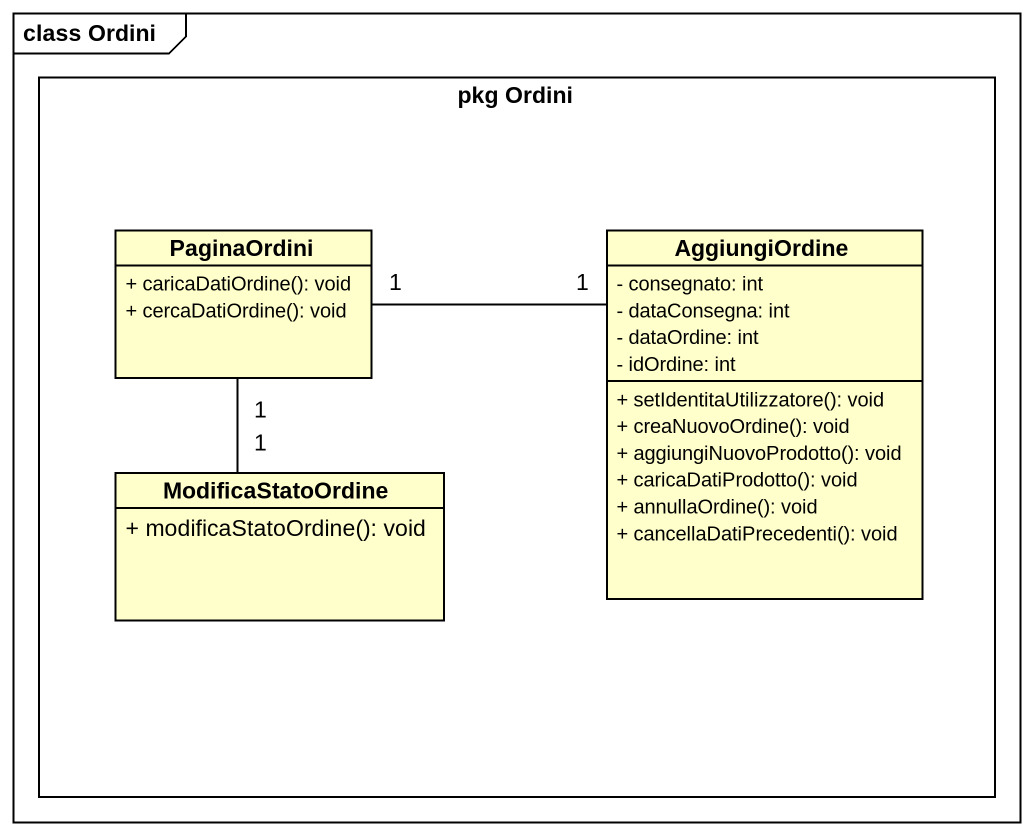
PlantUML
@startuml
mainframe class Ordini
hide circle
hide empty members
skinparam classAttributeIconSize 0
rectangle "pkg Ordini" as pkg_Ordini {
  class PaginaOrdini {
    + caricaDatiOrdine(): void
    + cercaDatiOrdine(): void
  }
  class AggiungiOrdine {
    - consegnato: int
    - dataConsegna: int
    - dataOrdine: int
    - idOrdine: int
    + setIdentitaUtilizzatore(): void
    + creaNuovoOrdine(): void
    + aggiungiNuovoProdotto(): void
    + caricaDatiProdotto(): void
    + annullaOrdine(): void
    + cancellaDatiPrecedenti(): void
  }
  class ModificaStatoOrdine {
    + modificaStatoOrdine(): void
  }
}
PaginaOrdini "1" -right- "1" AggiungiOrdine
PaginaOrdini "1" -- "1" ModificaStatoOrdine
@enduml
